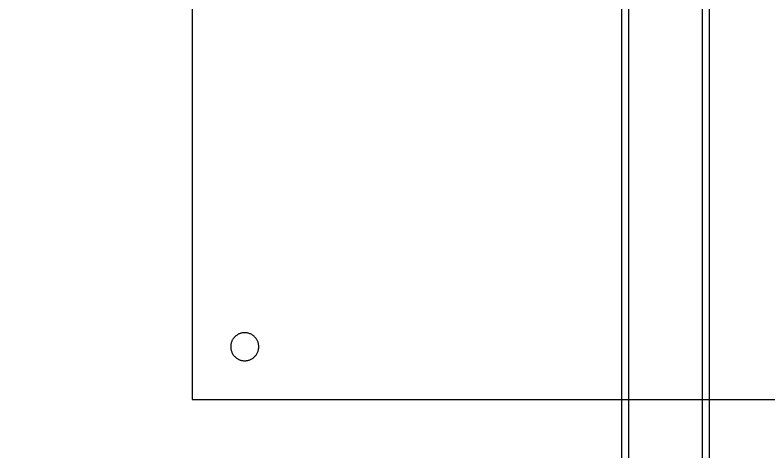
# Model space of a CAD drawing. Header units: millimetres. Extents: x -400 to 400, y -2300 to 700.
# Drawn here: x -185 to 30, y -149.5 to -24.9 of the extents above; entities that cross this region are included whole.
import ezdxf

# ---------------------------------------------------------------- set-up
doc = ezdxf.new("R2010")
doc.units = ezdxf.units.MM
for name, color, linetype, true_color in [('embase béton 40kg$Ø800', 7, 'Continuous', 0xcee0cb), ('platine acier 5mm', 7, 'Continuous', 0xc6cef0), ('profilé alu 25 ep2', 7, 'Continuous', 0xabccb6)]:
    doc.layers.add(name, color=color, linetype=linetype, true_color=true_color)

msp = doc.modelspace()

# ---------------------------------------------------------------- linework, layer by layer
at = {"layer": 'embase béton 40kg$Ø800'}
for points in [[(400, 0), (400, 400), (0, 400), (-400, 400), (-400, 0), (-400, -400), (0, -400), (400, -400), (400, 0)], [(400, 0, 32), (400, 400, 32), (0, 400, 32), (-400, 400, 32), (-400, 0, 32), (-400, -400, 32), (0, -400, 32), (400, -400, 32), (400, 0, 32)]]:
    msp.add_rational_spline(points, [1, 0.707106781187, 1, 0.707106781187, 1, 0.707106781187, 1, 0.707106781187, 1], degree=2, knots=[0, 0, 0, 628.318531, 628.318531, 1256.637061, 1256.637061, 1884.955592, 1884.955592, 2513.274123, 2513.274123, 2513.274123], dxfattribs=at)
at = {"layer": 'platine acier 5mm'}
for points in [[(-134.5, 134.5, 32), (-134.5, 0, 32), (-134.5, -134.5, 32)], [(-134.5, 134.5, 37), (-134.5, 0, 37), (-134.5, -134.5, 37)], [(-115.5, -119.5, 32), (-115.5, -119.5, 34.5), (-115.5, -119.5, 37)], [(-134.5, -134.5, 32), (0, -134.5, 32), (134.5, -134.5, 32)], [(-134.5, -134.5, 37), (0, -134.5, 37), (134.5, -134.5, 37)], [(-134.5, -134.5, 32), (-134.5, -134.5, 34.5), (-134.5, -134.5, 37)]]:
    msp.add_open_spline(points, degree=2, dxfattribs=at)
for points in [[(-115.5, -119.5, 32), (-115.5, -123.5, 32), (-119.5, -123.5, 32), (-123.5, -123.5, 32), (-123.5, -119.5, 32), (-123.5, -115.5, 32), (-119.5, -115.5, 32), (-115.5, -115.5, 32), (-115.5, -119.5, 32)], [(-115.5, -119.5, 37), (-115.5, -123.5, 37), (-119.5, -123.5, 37), (-123.5, -123.5, 37), (-123.5, -119.5, 37), (-123.5, -115.5, 37), (-119.5, -115.5, 37), (-115.5, -115.5, 37), (-115.5, -119.5, 37)]]:
    msp.add_rational_spline(points, [1, 0.707106781187, 1, 0.707106781187, 1, 0.707106781187, 1, 0.707106781187, 1], degree=2, knots=[309.132741, 309.132741, 309.132741, 315.415927, 315.415927, 321.699112, 321.699112, 327.982297, 327.982297, 334.265482, 334.265482, 334.265482], dxfattribs=at)
at = {"layer": 'profilé alu 25 ep2'}
for points in [[(-12.03, 700, 2584.12), (-12.03, -800, 2584.12), (-12.03, -2300, 2584.12)], [(-12.03, 700, 2559.12), (-12.03, -800, 2559.12), (-12.03, -2300, 2559.12)], [(-10.03, 700, 2582.12), (-10.03, -800, 2582.12), (-10.03, -2300, 2582.12)], [(-10.03, 700, 2559.12), (-10.03, -800, 2559.12), (-10.03, -2300, 2559.12)], [(10.97, 700, 2582.12), (10.97, -800, 2582.12), (10.97, -2300, 2582.12)], [(10.97, 700, 2559.12), (10.97, -800, 2559.12), (10.97, -2300, 2559.12)], [(12.97, 700, 2559.12), (12.97, -800, 2559.12), (12.97, -2300, 2559.12)], [(12.97, 700, 2584.12), (12.97, -800, 2584.12), (12.97, -2300, 2584.12)]]:
    msp.add_open_spline(points, degree=2, dxfattribs=at)

doc.saveas('drawing.dxf')
